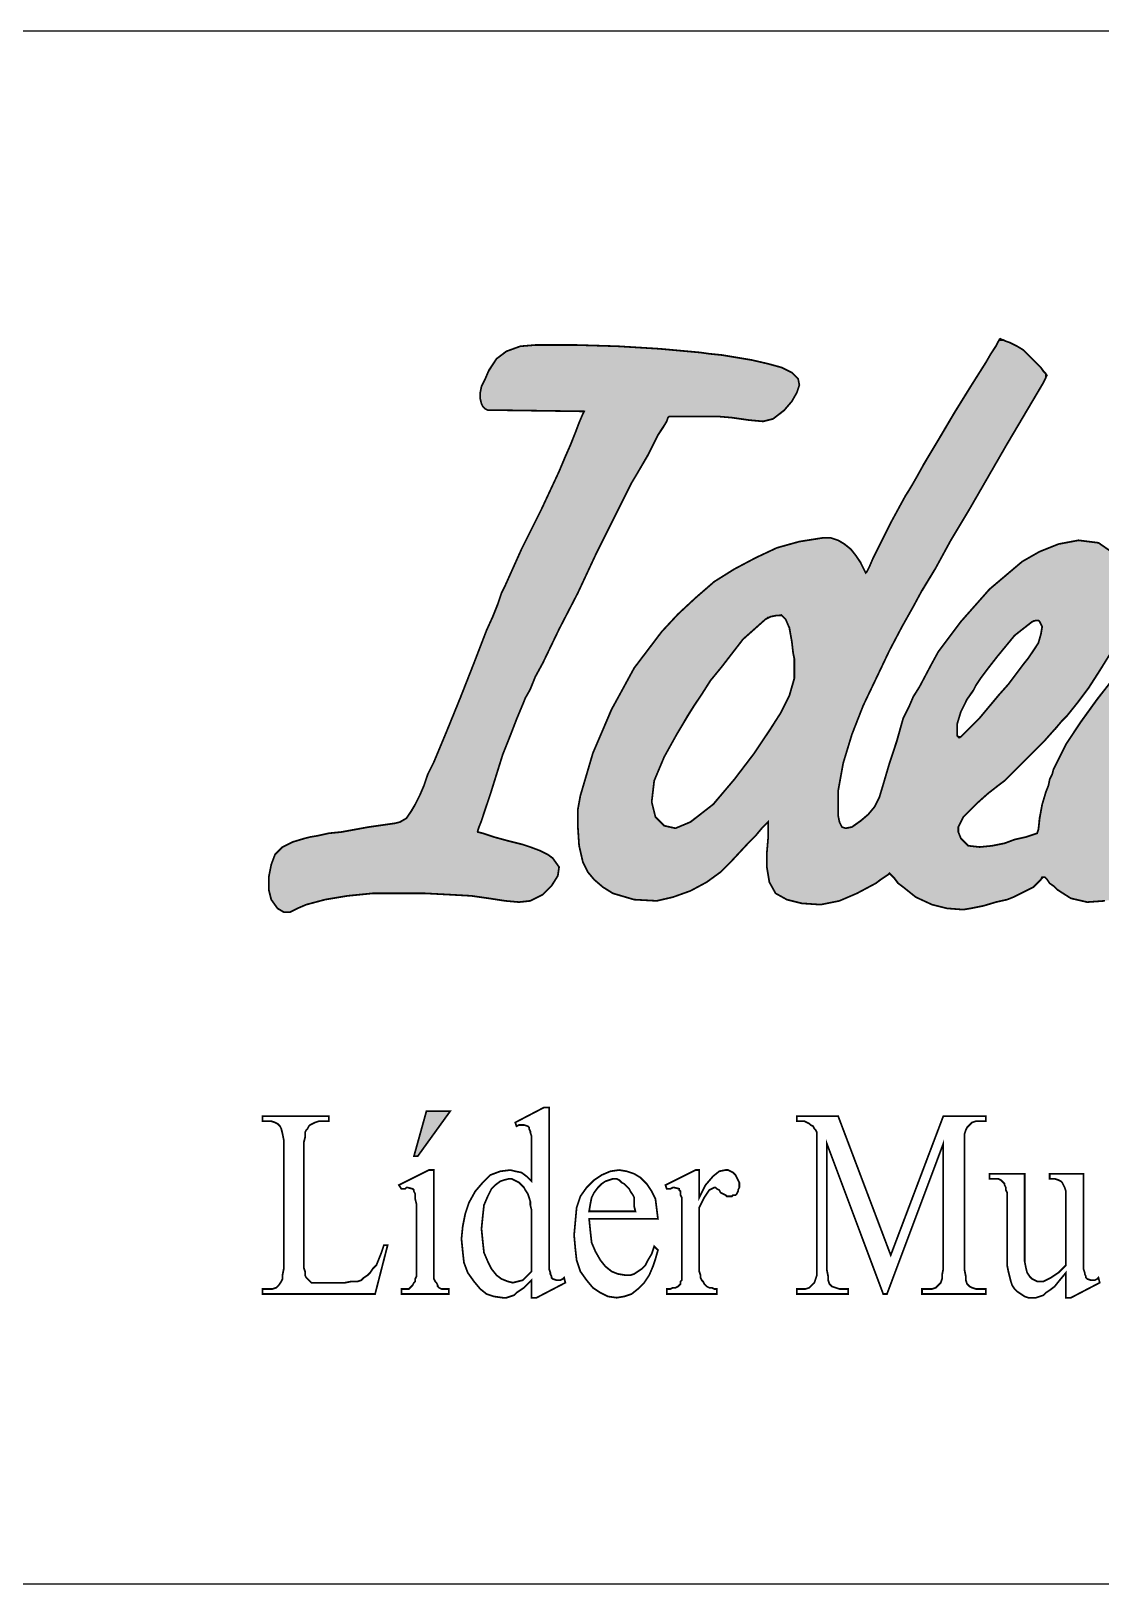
# Model space of a CAD drawing. Extents: x -15546 to -11346, y -11606 to -5666.
# Drawn here: x -14644.6 to -14386.1, y -10881.4 to -10506.4 of the extents above; entities that cross this region are included whole.
import ezdxf

# ---------------------------------------------------------------- set-up
doc = ezdxf.new("R2010")
doc.units = 0
doc.header["$LTSCALE"] = 99
doc.header["$MEASUREMENT"] = 0
doc.layers.get('0').update_dxf_attribs({"linetype": 'CONTINUOUS'})
for name, color, linetype in [('CAMADA_1', 7, 'CONTINUOUS'), ('FINA', 7, 'CONTINUOUS'), ('RAHMEN07', 5, 'CONTINUOUS')]:
    doc.layers.add(name, color=color, linetype=linetype)

msp = doc.modelspace()

# ---------------------------------------------------------------- hatches: boundary and pattern name
at = {"linetype": 'CONTINUOUS'}
h = msp.add_hatch(color=5, dxfattribs=at)
h.paths.add_polyline_path([(-14443.558, -10669.303), (-14446.28, -10676.256), (-14448.396, -10683.21), (-14449.605, -10689.861), (-14449.605, -10695.907), (-14449.303, -10697.419), (-14448.698, -10698.628), (-14447.791, -10698.931), (-14446.28, -10698.628), (-14444.163, -10697.117), (-14442.349, -10695.605), (-14440.837, -10693.791), (-14439.628, -10691.372), (-14438.721, -10688.349), (-14437.21, -10683.21), (-14435.396, -10677.768), (-14433.884, -10672.326), (-14433.28, -10671.117), (-14432.373, -10669.303), (-14431.466, -10667.187), (-14429.954, -10664.768), (-14427.233, -10659.628), (-14425.419, -10656.303), (-14419.977, -10649.047), (-14413.024, -10641.187), (-14409.094, -10637.861), (-14405.164, -10634.536), (-14400.931, -10632.117), (-14396.396, -10630.303), (-14391.559, -10629.396), (-14386.722, -10630.001), (-14382.791, -10632.722), (-14379.768, -10636.954), (-14378.862, -10641.187), (-14379.466, -10646.024), (-14381.28, -10650.861), (-14383.396, -10656.001), (-14386.419, -10660.838), (-14389.14, -10665.071), (-14391.861, -10668.698), (-14394.279, -10671.721), (-14395.489, -10672.931), (-14397.303, -10675.047), (-14399.721, -10677.768), (-14402.443, -10680.488), (-14405.164, -10683.21), (-14407.582, -10685.629), (-14409.396, -10687.442), (-14410.605, -10688.349), (-14413.326, -10690.466), (-14416.047, -10692.884), (-14418.163, -10695), (-14419.373, -10696.21), (-14419.977, -10697.419), (-14420.582, -10698.628), (-14420.582, -10699.837), (-14419.977, -10701.349), (-14418.163, -10703.163), (-14415.443, -10703.465), (-14412.42, -10703.163), (-14409.396, -10702.559), (-14406.977, -10701.651), (-14404.257, -10701.046), (-14402.443, -10700.442), (-14401.535, -10700.14), (-14401.233, -10699.233), (-14400.931, -10696.512), (-14400.326, -10693.186), (-14399.42, -10690.163), (-14398.815, -10688.652), (-14398.512, -10687.14), (-14397.907, -10685.931), (-14397.606, -10684.721), (-14394.582, -10678.675), (-14390.954, -10673.233), (-14387.024, -10667.791), (-14382.791, -10662.349), (-14373.117, -10652.372), (-14362.536, -10643.001), (-14358.001, -10639.373), (-14353.466, -10636.652), (-14348.629, -10634.234), (-14343.489, -10633.024), (-14338.954, -10632.722), (-14333.513, -10633.326), (-14330.792, -10634.234), (-14328.978, -10635.442), (-14327.768, -10636.954), (-14327.466, -10639.373), (-14327.768, -10640.582), (-14328.07, -10641.791), (-14328.373, -10642.698), (-14328.373, -10644.21), (-14328.07, -10645.117), (-14326.861, -10646.326), (-14325.954, -10646.326), (-14324.745, -10646.024), (-14323.053, -10645.177), (-14321.16, -10645.808), (-14319.86, -10647.758), (-14320.21, -10650.558), (-14320.815, -10654.187), (-14322.024, -10658.117), (-14323.536, -10662.349), (-14325.35, -10666.582), (-14326.559, -10670.512), (-14328.07, -10673.233), (-14328.676, -10674.745), (-14330.187, -10678.07), (-14331.699, -10681.396), (-14333.21, -10684.721), (-14334.722, -10688.047), (-14335.326, -10689.558), (-14335.931, -10691.372), (-14336.234, -10693.186), (-14336.234, -10695), (-14335.931, -10696.21), (-14335.024, -10696.814), (-14333.815, -10696.512), (-14332.606, -10695.907), (-14329.582, -10692.884), (-14326.559, -10688.652), (-14323.839, -10684.117), (-14322.024, -10680.488), (-14315.373, -10667.489), (-14308.722, -10654.187), (-14302.07, -10640.885), (-14295.42, -10627.884), (-14292.699, -10622.745), (-14289.676, -10617.001), (-14286.048, -10610.652), (-14281.816, -10604.303), (-14277.28, -10597.954), (-14272.443, -10592.512), (-14267.304, -10588.28), (-14261.862, -10585.256), (-14258.838, -10584.35), (-14255.815, -10584.35), (-14252.792, -10584.955), (-14250.676, -10586.769), (-14249.165, -10590.094), (-14248.862, -10594.024), (-14249.466, -10597.652), (-14250.676, -10601.885), (-14253.699, -10610.047), (-14257.327, -10617.908), (-14261.258, -10625.466), (-14265.792, -10632.722), (-14267.304, -10635.14), (-14270.025, -10638.768), (-14273.652, -10643.605), (-14278.188, -10649.349), (-14287.559, -10661.744), (-14296.024, -10673.233), (-14300.257, -10679.582), (-14303.583, -10685.931), (-14305.699, -10692.581), (-14306.606, -10699.837), (-14306.303, -10703.465), (-14305.699, -10707.698), (-14304.49, -10711.93), (-14302.07, -10714.953), (-14301.467, -10715.256), (-14300.861, -10715.861), (-14300.257, -10716.163), (-14299.349, -10716.618), (-14298.241, -10718.279), (-14298.746, -10719.791), (-14299.228, -10721.242), (-14299.955, -10721.606), (-14300.56, -10722.209), (-14304.187, -10724.326), (-14308.42, -10724.93), (-14312.653, -10724.023), (-14316.28, -10722.209), (-14318.699, -10720.396), (-14320.21, -10717.976), (-14321.117, -10715.256), (-14321.722, -10711.93), (-14322.024, -10709.513), (-14322.024, -10707.396), (-14322.403, -10704.751), (-14323.233, -10705.582), (-14325.047, -10707.698), (-14327.768, -10710.116), (-14329.885, -10712.233), (-14331.247, -10713.594), (-14332.606, -10714.047), (-14333.21, -10714.652), (-14336.838, -10716.466), (-14341.071, -10717.373), (-14345.303, -10717.07), (-14349.536, -10715.256), (-14350.443, -10714.349), (-14351.652, -10713.139), (-14352.559, -10711.326), (-14353.164, -10709.513), (-14353.768, -10708.907), (-14353.164, -10707.698), (-14352.869, -10694.705), (-14355.279, -10697.117), (-14357.699, -10699.837), (-14360.419, -10702.559), (-14365.256, -10707.396), (-14370.094, -10711.024), (-14375.234, -10714.047), (-14381.28, -10715.861), (-14385.21, -10716.466), (-14389.442, -10716.767), (-14393.373, -10715.861), (-14396.698, -10713.744), (-14397.606, -10712.838), (-14398.512, -10712.233), (-14399.117, -10711.326), (-14399.721, -10710.721), (-14400.025, -10710.721), (-14401.535, -10712.233), (-14402.443, -10713.139), (-14403.652, -10713.744), (-14405.466, -10714.652), (-14407.28, -10715.559), (-14408.791, -10716.163), (-14411.513, -10716.767), (-14414.536, -10717.675), (-14417.559, -10718.279), (-14419.373, -10718.582), (-14423.304, -10718.279), (-14426.93, -10717.373), (-14430.861, -10715.559), (-14433.884, -10713.139), (-14435.094, -10712.233), (-14436, -10711.024), (-14436.907, -10710.116), (-14437.149, -10709.875), (-14438.42, -10710.721), (-14439.326, -10711.326), (-14440.535, -10712.233), (-14445.07, -10714.652), (-14449.303, -10716.466), (-14453.838, -10717.373), (-14458.373, -10717.07), (-14462.001, -10716.163), (-14464.721, -10714.652), (-14466.233, -10711.93), (-14466.838, -10708.303), (-14466.838, -10704.977), (-14466.535, -10701.349), (-14466.535, -10698.628), (-14466.535, -10697.419), (-14468.047, -10698.931), (-14469.558, -10700.745), (-14471.372, -10702.559), (-14475.303, -10706.791), (-14478.023, -10709.513), (-14481.349, -10711.93), (-14485.279, -10714.047), (-14489.512, -10715.559), (-14493.442, -10716.466), (-14498.884, -10716.163), (-14504.023, -10714.652), (-14506.442, -10713.139), (-14508.559, -10711.326), (-14510.07, -10709.513), (-14511.279, -10707.093), (-14512.186, -10703.163), (-14512.488, -10698.628), (-14512.488, -10694.395), (-14511.884, -10691.07), (-14508.861, -10680.791), (-14504.326, -10670.21), (-14498.884, -10660.234), (-14492.233, -10651.466), (-14488.302, -10647.233), (-14484.07, -10643.303), (-14479.535, -10639.373), (-14474.698, -10636.35), (-14469.558, -10633.628), (-14464.419, -10631.211), (-14458.977, -10629.698), (-14453.233, -10628.792), (-14451.419, -10628.792), (-14449.605, -10629.396), (-14448.093, -10630.303), (-14446.582, -10631.513), (-14445.373, -10633.024), (-14444.163, -10634.838), (-14443.257, -10636.652), (-14442.954, -10637.256), (-14442.652, -10636.954), (-14442.047, -10635.745), (-14441.14, -10633.628), (-14439.931, -10631.211), (-14436.907, -10625.164), (-14433.28, -10618.512), (-14432.675, -10617.606), (-14431.767, -10616.093), (-14430.559, -10613.978), (-14429.047, -10611.256), (-14425.419, -10605.21), (-14421.49, -10598.559), (-14417.559, -10592.21), (-14413.931, -10586.466), (-14412.722, -10584.35), (-14411.513, -10582.536), (-14410.545, -10580.601), (-14409.094, -10581.327), (-14408.187, -10581.629), (-14406.372, -10582.536), (-14404.861, -10583.442), (-14403.349, -10584.955), (-14401.535, -10586.769), (-14400.629, -10587.675), (-14400.024, -10588.582), (-14399.117, -10589.49), (-14400.024, -10591.303), (-14408.791, -10606.117), (-14417.86, -10621.838), (-14422.396, -10629.396), (-14426.024, -10636.048), (-14429.35, -10641.489), (-14431.466, -10645.419), (-14434.187, -10650.257), (-14437.21, -10656.001), (-14440.233, -10662.349)])
h.paths.add_polyline_path([(-14290.885, -10647.838), (-14290.885, -10646.326), (-14289.978, -10643.605), (-14289.071, -10640.885), (-14288.164, -10639.071), (-14286.653, -10636.048), (-14284.838, -10632.117), (-14282.722, -10627.884), (-14280.304, -10623.349), (-14277.583, -10618.815), (-14275.164, -10614.885), (-14272.746, -10611.256), (-14270.327, -10608.839), (-14269.42, -10607.931), (-14268.209, -10606.722), (-14267.304, -10606.722), (-14267.606, -10607.326), (-14268.211, -10609.442), (-14269.42, -10612.466), (-14270.932, -10615.792), (-14272.443, -10619.116), (-14273.955, -10622.443), (-14275.164, -10625.164), (-14276.071, -10626.978), (-14278.792, -10632.117), (-14281.816, -10637.559), (-14285.443, -10642.698), (-14289.978, -10647.233)], flags=16)
h.paths.add_polyline_path([(-14350.141, -10658.117), (-14351.35, -10659.326), (-14353.466, -10661.443), (-14355.582, -10663.558), (-14357.699, -10665.675), (-14358.908, -10667.187), (-14360.419, -10668.698), (-14361.327, -10670.21), (-14361.629, -10671.721), (-14361.327, -10672.931), (-14360.419, -10673.535), (-14359.512, -10673.838), (-14357.643, -10674.304), (-14356.908, -10676.514), (-14358.303, -10678.373), (-14360.722, -10681.698), (-14364.35, -10686.233), (-14368.28, -10690.466), (-14371.303, -10693.489), (-14373.117, -10695), (-14375.234, -10696.814), (-14378.457, -10699.233), (-14380.072, -10699.233), (-14380.978, -10698.326), (-14381.81, -10697.492), (-14382.186, -10695.605), (-14382.631, -10693.383), (-14381.885, -10690.768), (-14380.978, -10688.349), (-14379.768, -10686.233), (-14378.8, -10683.814), (-14377.349, -10682.001), (-14375.838, -10679.582), (-14374.326, -10677.164), (-14371.001, -10672.326), (-14368.28, -10668.698), (-14365.559, -10665.372), (-14361.932, -10661.14), (-14358.001, -10656.605), (-14354.373, -10653.581), (-14353.768, -10653.28), (-14352.408, -10652.372), (-14351.652, -10652.372), (-14350.072, -10651.977), (-14349.233, -10654.488), (-14349.233, -10655.698), (-14349.233, -10656.755)], flags=16)
h.paths.add_polyline_path([(-14400.326, -10650.257), (-14400.629, -10652.07), (-14401.233, -10654.187), (-14402.443, -10656.001), (-14403.652, -10657.815), (-14404.861, -10659.326), (-14406.675, -10661.744), (-14408.489, -10664.163), (-14410.908, -10666.884), (-14415.443, -10672.326), (-14419.07, -10675.954), (-14419.675, -10676.559), (-14420.279, -10677.164), (-14420.884, -10676.559), (-14420.884, -10673.838), (-14419.977, -10670.814), (-14418.467, -10667.791), (-14416.954, -10665.675), (-14416.35, -10664.466), (-14415.14, -10662.651), (-14413.326, -10660.234), (-14411.21, -10657.512), (-14406.977, -10652.372), (-14402.361, -10648.745), (-14401.082, -10648.745)], flags=16)
h.paths.add_polyline_path([(-14460.186, -10662.651), (-14461.396, -10666.884), (-14463.512, -10671.117), (-14466.233, -10675.35), (-14469.861, -10680.791), (-14474.698, -10687.14), (-14479.837, -10693.186), (-14485.279, -10697.419), (-14488.907, -10698.931), (-14491.629, -10698.326), (-14493.745, -10696.21), (-14494.652, -10692.581), (-14494.047, -10687.442), (-14491.629, -10681.698), (-14488.605, -10676.256), (-14485.884, -10671.721), (-14484.373, -10669.303), (-14482.559, -10666.582), (-14480.442, -10663.257), (-14477.722, -10659.931), (-14472.582, -10653.28), (-14466.613, -10647.974), (-14463.411, -10647.334), (-14462.302, -10648.443), (-14461.396, -10650.558), (-14460.792, -10653.884), (-14460.489, -10656.605), (-14460.186, -10658.117)], flags=16)
at = {"layer": 'RAHMEN07', "linetype": 'CONTINUOUS'}
msp.add_hatch(color=256, dxfattribs=at).paths.add_polyline_path([(-14530.627, -10681.093), (-14528.814, -10676.559), (-14527.303, -10672.628), (-14525.791, -10669), (-14525.187, -10667.489), (-14523.977, -10665.372), (-14522.768, -10662.349), (-14520.954, -10659.024), (-14517.023, -10650.861), (-14512.488, -10642.094), (-14508.256, -10633.024), (-14504.023, -10624.559), (-14502.209, -10620.931), (-14500.698, -10617.908), (-14499.489, -10615.489), (-14498.581, -10613.978), (-14495.558, -10608.839), (-14493.139, -10604), (-14491.93, -10602.186), (-14491.024, -10600.676), (-14490.62, -10599.466), (-14489.815, -10599.466), (-14488.605, -10599.466), (-14486.488, -10599.466), (-14484.07, -10599.466), (-14478.931, -10599.466), (-14475.303, -10599.768), (-14471.07, -10600.372), (-14467.744, -10600.676), (-14465.326, -10600.071), (-14462.605, -10597.954), (-14460.792, -10595.838), (-14459.582, -10593.722), (-14458.977, -10591.908), (-14459.279, -10590.396), (-14460.792, -10588.885), (-14463.21, -10587.675), (-14466.535, -10586.769), (-14470.466, -10585.861), (-14474.094, -10585.256), (-14477.722, -10584.652), (-14480.745, -10584.35), (-14482.861, -10584.047), (-14492.838, -10583.141), (-14502.814, -10582.536), (-14512.791, -10582.233), (-14522.768, -10582.233), (-14526.395, -10582.536), (-14529.721, -10583.745), (-14532.14, -10585.559), (-14533.953, -10588.28), (-14534.861, -10590.396), (-14535.767, -10592.21), (-14536.07, -10593.722), (-14536.07, -10595.233), (-14535.767, -10596.443), (-14535.465, -10597.048), (-14534.861, -10597.652), (-14534.257, -10597.954), (-14533.953, -10597.954), (-14533.651, -10597.954), (-14533.349, -10597.954), (-14532.744, -10597.954), (-14510.977, -10598.257), (-14511.279, -10598.862), (-14512.186, -10600.977), (-14513.094, -10603.396), (-14514.302, -10606.419), (-14515.511, -10609.14), (-14517.023, -10612.768), (-14519.14, -10617.303), (-14521.256, -10621.838), (-14526.093, -10631.513), (-14530.024, -10640.279), (-14530.93, -10642.094), (-14531.837, -10644.814), (-14533.047, -10647.838), (-14534.558, -10651.164), (-14537.581, -10659.024), (-14540.907, -10667.489), (-14544.233, -10675.651), (-14547.256, -10682.907), (-14548.767, -10685.931), (-14549.674, -10688.652), (-14550.581, -10690.768), (-14551.187, -10691.977), (-14551.79, -10693.186), (-14552.697, -10694.698), (-14553.907, -10696.512), (-14555.419, -10697.419), (-14556.627, -10697.722), (-14562.977, -10698.628), (-14569.628, -10699.837), (-14572.651, -10700.14), (-14575.372, -10700.745), (-14577.186, -10701.046), (-14578.395, -10701.349), (-14581.419, -10702.256), (-14583.837, -10703.465), (-14585.651, -10705.279), (-14586.558, -10707.698), (-14587.162, -10710.721), (-14587.162, -10713.744), (-14586.558, -10716.163), (-14585.046, -10718.279), (-14583.534, -10719.186), (-14582.023, -10719.186), (-14580.209, -10718.279), (-14578.093, -10717.373), (-14573.558, -10716.163), (-14568.116, -10715.256), (-14562.07, -10714.652), (-14555.721, -10714.652), (-14549.372, -10714.652), (-14543.628, -10714.953), (-14538.186, -10715.256), (-14533.953, -10715.861), (-14530.024, -10716.466), (-14526.698, -10716.767), (-14523.977, -10716.466), (-14520.954, -10714.953), (-14518.837, -10712.838), (-14517.325, -10710.419), (-14517.023, -10708.303), (-14518.535, -10706.186), (-14519.744, -10705.279), (-14521.558, -10704.373), (-14523.977, -10703.465), (-14525.791, -10702.861), (-14529.418, -10701.954), (-14532.744, -10701.046), (-14535.465, -10700.14), (-14536.767, -10699.814), (-14536.372, -10698.628), (-14535.767, -10697.117), (-14535.163, -10695.303), (-14533.651, -10690.768), (-14532.14, -10685.931)])

# ---------------------------------------------------------------- linework, layer by layer
at = {"color": 5, "linetype": 'CONTINUOUS'}
for points in [[(-14385.21, -10716.466), (-14389.442, -10716.767), (-14393.373, -10715.861), (-14396.698, -10713.744), (-14397.606, -10712.838), (-14398.512, -10712.233), (-14399.117, -10711.326), (-14399.721, -10710.721), (-14400.025, -10710.721), (-14401.535, -10712.233), (-14402.443, -10713.139), (-14403.652, -10713.744), (-14405.466, -10714.652), (-14407.28, -10715.559), (-14408.791, -10716.163), (-14411.513, -10716.767), (-14414.536, -10717.675), (-14417.559, -10718.279), (-14419.373, -10718.582), (-14423.304, -10718.279), (-14426.93, -10717.373), (-14430.861, -10715.559), (-14433.884, -10713.139), (-14435.094, -10712.233), (-14436, -10711.024), (-14436.907, -10710.116), (-14437.149, -10709.875), (-14438.42, -10710.721), (-14439.326, -10711.326), (-14440.535, -10712.233), (-14445.07, -10714.652), (-14449.303, -10716.466), (-14453.838, -10717.373), (-14458.373, -10717.07), (-14462.001, -10716.163), (-14464.721, -10714.652), (-14466.233, -10711.93), (-14466.838, -10708.303), (-14466.838, -10704.977), (-14466.535, -10701.349), (-14466.535, -10698.628), (-14466.535, -10697.419), (-14468.047, -10698.931), (-14469.558, -10700.745), (-14471.372, -10702.559), (-14475.303, -10706.791), (-14478.023, -10709.513), (-14481.349, -10711.93), (-14485.279, -10714.047), (-14489.512, -10715.559), (-14493.442, -10716.466), (-14498.884, -10716.163), (-14504.023, -10714.652), (-14506.442, -10713.139), (-14508.559, -10711.326), (-14510.07, -10709.513), (-14511.279, -10707.093), (-14512.186, -10703.163), (-14512.488, -10698.628), (-14512.488, -10694.395), (-14511.884, -10691.07), (-14508.861, -10680.791), (-14504.326, -10670.21), (-14498.884, -10660.234), (-14492.233, -10651.466), (-14488.302, -10647.233), (-14484.07, -10643.303), (-14479.535, -10639.373), (-14474.698, -10636.35), (-14469.558, -10633.628), (-14464.419, -10631.211), (-14458.977, -10629.698), (-14453.233, -10628.792), (-14451.419, -10628.792), (-14449.605, -10629.396), (-14448.093, -10630.303), (-14446.582, -10631.513), (-14445.373, -10633.024), (-14444.163, -10634.838), (-14443.257, -10636.652), (-14442.954, -10637.256), (-14442.652, -10636.954), (-14442.047, -10635.745), (-14441.14, -10633.628), (-14439.931, -10631.211), (-14436.907, -10625.164), (-14433.28, -10618.512), (-14432.675, -10617.606), (-14431.767, -10616.093), (-14430.559, -10613.978), (-14429.047, -10611.256), (-14425.419, -10605.21), (-14421.49, -10598.559), (-14417.559, -10592.21), (-14413.931, -10586.466), (-14412.722, -10584.35), (-14411.513, -10582.536), (-14410.545, -10580.601), (-14409.094, -10581.327), (-14408.187, -10581.629), (-14406.372, -10582.536), (-14404.861, -10583.442), (-14403.349, -10584.955), (-14401.535, -10586.769), (-14400.629, -10587.675), (-14400.024, -10588.582), (-14399.117, -10589.49), (-14400.024, -10591.303), (-14408.791, -10606.117), (-14417.86, -10621.838), (-14422.396, -10629.396), (-14426.024, -10636.048), (-14429.35, -10641.489), (-14431.466, -10645.419), (-14434.187, -10650.257), (-14437.21, -10656.001), (-14440.233, -10662.349), (-14443.558, -10669.303), (-14446.28, -10676.256), (-14448.396, -10683.21), (-14449.605, -10689.861), (-14449.605, -10695.907), (-14449.303, -10697.419), (-14448.698, -10698.628), (-14447.791, -10698.931), (-14446.28, -10698.628), (-14444.163, -10697.117), (-14442.349, -10695.605), (-14440.837, -10693.791), (-14439.628, -10691.372), (-14438.721, -10688.349), (-14437.21, -10683.21), (-14435.396, -10677.768), (-14433.884, -10672.326), (-14433.28, -10671.117), (-14432.373, -10669.303), (-14431.466, -10667.187), (-14429.954, -10664.768), (-14427.233, -10659.628), (-14425.419, -10656.303), (-14419.977, -10649.047), (-14413.024, -10641.187), (-14409.094, -10637.861), (-14405.164, -10634.536), (-14400.931, -10632.117), (-14396.396, -10630.303), (-14391.559, -10629.396), (-14386.722, -10630.001), (-14382.791, -10632.722)], [(-14383.396, -10656.001), (-14386.419, -10660.838), (-14389.14, -10665.071), (-14391.861, -10668.698), (-14394.279, -10671.721), (-14395.489, -10672.931), (-14397.303, -10675.047), (-14399.721, -10677.768), (-14402.443, -10680.488), (-14405.164, -10683.21), (-14407.582, -10685.629), (-14409.396, -10687.442), (-14410.605, -10688.349), (-14413.326, -10690.466), (-14416.047, -10692.884), (-14418.163, -10695), (-14419.373, -10696.21), (-14419.977, -10697.419), (-14420.582, -10698.628), (-14420.582, -10699.837), (-14419.977, -10701.349), (-14418.163, -10703.163), (-14415.443, -10703.465), (-14412.42, -10703.163), (-14409.396, -10702.559), (-14406.977, -10701.651), (-14404.257, -10701.046), (-14402.443, -10700.442), (-14401.535, -10700.14), (-14401.233, -10699.233), (-14400.931, -10696.512), (-14400.326, -10693.186), (-14399.42, -10690.163), (-14398.815, -10688.652), (-14398.512, -10687.14), (-14397.907, -10685.931), (-14397.606, -10684.721), (-14394.582, -10678.675), (-14390.954, -10673.233), (-14387.024, -10667.791), (-14382.791, -10662.349)]]:
    msp.add_lwpolyline(points, dxfattribs=at)
for points in [[(-14460.186, -10662.651), (-14461.396, -10666.884), (-14463.512, -10671.117), (-14466.233, -10675.35), (-14469.861, -10680.791), (-14474.698, -10687.14), (-14479.837, -10693.186), (-14485.279, -10697.419), (-14488.907, -10698.931), (-14491.629, -10698.326), (-14493.745, -10696.21), (-14494.652, -10692.581), (-14494.047, -10687.442), (-14491.629, -10681.698), (-14488.605, -10676.256), (-14485.884, -10671.721), (-14484.373, -10669.303), (-14482.559, -10666.582), (-14480.442, -10663.257), (-14477.722, -10659.931), (-14472.582, -10653.28), (-14466.613, -10647.974), (-14463.411, -10647.334), (-14462.302, -10648.443), (-14461.396, -10650.558), (-14460.792, -10653.884), (-14460.489, -10656.605), (-14460.186, -10658.117)], [(-14400.326, -10650.257), (-14400.629, -10652.07), (-14401.233, -10654.187), (-14402.443, -10656.001), (-14403.652, -10657.815), (-14404.861, -10659.326), (-14406.675, -10661.744), (-14408.489, -10664.163), (-14410.908, -10666.884), (-14415.443, -10672.326), (-14419.07, -10675.954), (-14419.675, -10676.559), (-14420.279, -10677.164), (-14420.884, -10676.559), (-14420.884, -10673.838), (-14419.977, -10670.814), (-14418.467, -10667.791), (-14416.954, -10665.675), (-14416.35, -10664.466), (-14415.14, -10662.651), (-14413.326, -10660.234), (-14411.21, -10657.512), (-14406.977, -10652.372), (-14402.361, -10648.745), (-14401.082, -10648.745)]]:
    msp.add_lwpolyline(points, close=True, dxfattribs=at)
at = {"layer": 'CAMADA_1', "color": 5, "linetype": 'CONTINUOUS', "const_width": 0.42}
for points in [[(-14532.744, -10597.954), (-14510.977, -10598.257), (-14511.279, -10598.862), (-14512.186, -10600.977), (-14513.094, -10603.396), (-14514.302, -10606.419), (-14515.511, -10609.14), (-14517.023, -10612.768), (-14519.14, -10617.303), (-14521.256, -10621.838), (-14526.093, -10631.513), (-14530.024, -10640.279), (-14530.93, -10642.094), (-14531.837, -10644.814), (-14533.047, -10647.838), (-14534.558, -10651.164), (-14537.581, -10659.024), (-14540.907, -10667.489), (-14544.233, -10675.651), (-14547.256, -10682.907), (-14548.767, -10685.931), (-14549.674, -10688.652), (-14550.581, -10690.768), (-14551.187, -10691.977), (-14551.79, -10693.186), (-14552.697, -10694.698), (-14553.907, -10696.512), (-14555.419, -10697.419), (-14556.627, -10697.722), (-14562.977, -10698.628), (-14569.628, -10699.837), (-14572.651, -10700.14), (-14575.372, -10700.745), (-14577.186, -10701.046), (-14578.395, -10701.349), (-14581.419, -10702.256), (-14583.837, -10703.465), (-14585.651, -10705.279), (-14586.558, -10707.698), (-14587.162, -10710.721), (-14587.162, -10713.744), (-14586.558, -10716.163), (-14585.046, -10718.279), (-14583.534, -10719.186), (-14582.023, -10719.186), (-14580.209, -10718.279), (-14578.093, -10717.373), (-14573.558, -10716.163), (-14568.116, -10715.256), (-14562.07, -10714.652), (-14555.721, -10714.652), (-14549.372, -10714.652), (-14543.628, -10714.953), (-14538.186, -10715.256), (-14533.953, -10715.861), (-14530.024, -10716.466), (-14526.698, -10716.767), (-14523.977, -10716.466), (-14520.954, -10714.953), (-14518.837, -10712.838), (-14517.325, -10710.419), (-14517.023, -10708.303), (-14518.535, -10706.186), (-14519.744, -10705.279), (-14521.558, -10704.373), (-14523.977, -10703.465), (-14525.791, -10702.861), (-14529.418, -10701.954), (-14532.744, -10701.046), (-14535.465, -10700.14), (-14536.674, -10699.837), (-14536.674, -10699.535), (-14536.372, -10698.628), (-14535.767, -10697.117), (-14535.163, -10695.303), (-14533.651, -10690.768), (-14532.14, -10685.931), (-14530.627, -10681.093), (-14528.814, -10676.559), (-14527.303, -10672.628), (-14525.791, -10669), (-14525.187, -10667.489), (-14523.977, -10665.372), (-14522.768, -10662.349), (-14520.954, -10659.024), (-14517.023, -10650.861), (-14512.488, -10642.094), (-14508.256, -10633.024), (-14504.023, -10624.559), (-14502.209, -10620.931), (-14500.698, -10617.908), (-14499.489, -10615.489), (-14498.581, -10613.978), (-14495.558, -10608.839), (-14493.139, -10604), (-14491.93, -10602.186), (-14491.024, -10600.676), (-14490.721, -10599.768), (-14490.419, -10599.466), (-14489.815, -10599.466), (-14488.605, -10599.466), (-14486.488, -10599.466), (-14484.07, -10599.466), (-14478.931, -10599.466), (-14475.303, -10599.768), (-14471.07, -10600.372), (-14467.744, -10600.676), (-14465.326, -10600.071), (-14462.605, -10597.954), (-14460.792, -10595.838), (-14459.582, -10593.722), (-14458.977, -10591.908), (-14459.279, -10590.396), (-14460.792, -10588.885), (-14463.21, -10587.675), (-14466.535, -10586.769), (-14470.466, -10585.861), (-14474.094, -10585.256), (-14477.722, -10584.652), (-14480.745, -10584.35), (-14482.861, -10584.047), (-14492.838, -10583.141), (-14502.814, -10582.536), (-14512.791, -10582.233), (-14522.768, -10582.233), (-14526.395, -10582.536), (-14529.721, -10583.745), (-14532.14, -10585.559), (-14533.953, -10588.28), (-14534.861, -10590.396), (-14535.767, -10592.21), (-14536.07, -10593.722), (-14536.07, -10595.233), (-14535.767, -10596.443), (-14535.465, -10597.048), (-14534.861, -10597.652), (-14534.257, -10597.954), (-14533.953, -10597.954), (-14533.651, -10597.954), (-14533.349, -10597.954), (-14532.744, -10597.954)], [(-14382.791, -10632.722), (-14386.722, -10630.001), (-14391.559, -10629.396), (-14396.396, -10630.303), (-14400.931, -10632.117), (-14405.164, -10634.536), (-14409.094, -10637.861), (-14413.024, -10641.187), (-14419.977, -10649.047), (-14425.419, -10656.303), (-14427.233, -10659.628), (-14429.954, -10664.768), (-14431.466, -10667.187), (-14432.373, -10669.303), (-14433.28, -10671.117), (-14433.884, -10672.326), (-14435.396, -10677.768), (-14437.21, -10683.21), (-14438.721, -10688.349), (-14439.628, -10691.372), (-14440.837, -10693.791), (-14442.349, -10695.605), (-14444.163, -10697.117), (-14446.28, -10698.628), (-14447.791, -10698.931), (-14448.698, -10698.628), (-14449.303, -10697.419), (-14449.605, -10695.907), (-14449.605, -10689.861), (-14448.396, -10683.21), (-14446.28, -10676.256), (-14443.558, -10669.303), (-14440.233, -10662.349), (-14437.21, -10656.001), (-14434.187, -10650.257), (-14431.466, -10645.419), (-14429.35, -10641.489), (-14426.024, -10636.048), (-14422.396, -10629.396), (-14417.86, -10621.838), (-14408.791, -10606.117), (-14400.024, -10591.303), (-14399.42, -10590.094), (-14399.42, -10589.187), (-14400.024, -10588.582), (-14400.629, -10587.675), (-14401.535, -10586.769), (-14403.349, -10584.955), (-14404.861, -10583.442), (-14406.372, -10582.536), (-14408.187, -10581.629), (-14409.094, -10581.327), (-14409.699, -10581.024), (-14410, -10581.024), (-14410.605, -10581.024), (-14410.908, -10581.327), (-14411.513, -10582.536), (-14412.722, -10584.35), (-14413.931, -10586.466), (-14417.559, -10592.21), (-14421.49, -10598.559), (-14425.419, -10605.21), (-14429.047, -10611.256), (-14430.559, -10613.978), (-14431.767, -10616.093), (-14432.675, -10617.606), (-14433.28, -10618.512), (-14436.907, -10625.164), (-14439.931, -10631.211), (-14441.14, -10633.628), (-14442.047, -10635.745), (-14442.652, -10636.954), (-14442.954, -10637.256), (-14443.257, -10636.652), (-14444.163, -10634.838), (-14445.373, -10633.024), (-14446.582, -10631.513), (-14448.093, -10630.303), (-14449.605, -10629.396), (-14451.419, -10628.792), (-14453.233, -10628.792), (-14458.977, -10629.698), (-14464.419, -10631.211), (-14469.558, -10633.628), (-14474.698, -10636.35), (-14479.535, -10639.373), (-14484.07, -10643.303), (-14488.302, -10647.233), (-14492.233, -10651.466), (-14498.884, -10660.234), (-14504.326, -10670.21), (-14508.861, -10680.791), (-14511.884, -10691.07), (-14512.488, -10694.395), (-14512.488, -10698.628), (-14512.186, -10703.163), (-14511.279, -10707.093), (-14510.07, -10709.513), (-14508.559, -10711.326), (-14506.442, -10713.139), (-14504.023, -10714.652), (-14498.884, -10716.163), (-14493.442, -10716.466), (-14489.512, -10715.559), (-14485.279, -10714.047), (-14481.349, -10711.93), (-14478.023, -10709.513), (-14475.303, -10706.791), (-14471.372, -10702.559), (-14469.558, -10700.745), (-14468.047, -10698.931), (-14466.838, -10697.722), (-14466.535, -10697.419), (-14466.535, -10698.628), (-14466.535, -10701.349), (-14466.838, -10704.977), (-14466.838, -10708.303), (-14466.233, -10711.93), (-14464.721, -10714.652), (-14462.001, -10716.163), (-14458.373, -10717.07), (-14453.838, -10717.373), (-14449.303, -10716.466), (-14445.07, -10714.652), (-14440.535, -10712.233), (-14439.326, -10711.326), (-14438.42, -10710.721), (-14437.512, -10710.116), (-14437.21, -10709.814), (-14436.907, -10710.116), (-14436, -10711.024), (-14435.094, -10712.233), (-14433.884, -10713.139), (-14430.861, -10715.559), (-14426.93, -10717.373), (-14423.304, -10718.279), (-14419.373, -10718.582), (-14417.559, -10718.279), (-14414.536, -10717.675), (-14411.513, -10716.767), (-14408.791, -10716.163), (-14407.28, -10715.559), (-14405.466, -10714.652), (-14403.652, -10713.744), (-14402.443, -10713.139), (-14401.535, -10712.233), (-14400.629, -10711.326), (-14400.326, -10710.721), (-14399.721, -10710.721), (-14399.117, -10711.326), (-14398.512, -10712.233), (-14397.606, -10712.838), (-14396.698, -10713.744), (-14393.373, -10715.861), (-14389.442, -10716.767), (-14385.21, -10716.466)], [(-14467.14, -10648.443), (-14465.931, -10647.838), (-14464.419, -10647.535), (-14463.21, -10647.535), (-14462.302, -10648.443), (-14461.396, -10650.558), (-14460.792, -10653.884), (-14460.489, -10656.605), (-14460.186, -10658.117), (-14460.186, -10662.651), (-14461.396, -10666.884), (-14463.512, -10671.117), (-14466.233, -10675.35), (-14469.861, -10680.791), (-14474.698, -10687.14), (-14479.837, -10693.186), (-14485.279, -10697.419), (-14488.907, -10698.931), (-14491.629, -10698.326), (-14493.745, -10696.21), (-14494.652, -10692.581), (-14494.047, -10687.442), (-14491.629, -10681.698), (-14488.605, -10676.256), (-14485.884, -10671.721), (-14484.373, -10669.303), (-14482.559, -10666.582), (-14480.442, -10663.257), (-14477.722, -10659.931), (-14472.582, -10653.28), (-14467.14, -10648.443)], [(-14401.838, -10648.745), (-14401.233, -10648.745), (-14400.931, -10649.047), (-14400.629, -10649.652), (-14400.326, -10650.257), (-14400.629, -10652.07), (-14401.233, -10654.187), (-14402.443, -10656.001), (-14403.652, -10657.815), (-14404.861, -10659.326), (-14406.675, -10661.744), (-14408.489, -10664.163), (-14410.908, -10666.884), (-14415.443, -10672.326), (-14419.07, -10675.954), (-14419.675, -10676.559), (-14419.977, -10676.861), (-14420.582, -10676.861), (-14420.884, -10676.559), (-14420.884, -10673.838), (-14419.977, -10670.814), (-14418.467, -10667.791), (-14416.954, -10665.675), (-14416.35, -10664.466), (-14415.14, -10662.651), (-14413.326, -10660.234), (-14411.21, -10657.512), (-14406.977, -10652.372), (-14402.745, -10649.047), (-14401.838, -10648.745)], [(-14382.791, -10662.349), (-14387.024, -10667.791), (-14390.954, -10673.233), (-14394.582, -10678.675), (-14397.606, -10684.721), (-14397.907, -10685.931), (-14398.512, -10687.14), (-14398.815, -10688.652), (-14399.42, -10690.163), (-14400.326, -10693.186), (-14400.931, -10696.512), (-14401.233, -10699.233), (-14401.535, -10700.14), (-14402.443, -10700.442), (-14404.257, -10701.046), (-14406.977, -10701.651), (-14409.396, -10702.559), (-14412.42, -10703.163), (-14415.443, -10703.465), (-14418.163, -10703.163), (-14419.977, -10701.349), (-14420.582, -10699.837), (-14420.582, -10698.628), (-14419.977, -10697.419), (-14419.373, -10696.21), (-14418.163, -10695), (-14416.047, -10692.884), (-14413.326, -10690.466), (-14410.605, -10688.349), (-14409.396, -10687.442), (-14407.582, -10685.629), (-14405.164, -10683.21), (-14402.443, -10680.488), (-14399.721, -10677.768), (-14397.303, -10675.047), (-14395.489, -10672.931), (-14394.279, -10671.721), (-14391.861, -10668.698), (-14389.14, -10665.071), (-14386.419, -10660.838), (-14383.396, -10656.001)]]:
    msp.add_lwpolyline(points, dxfattribs=at)
at = {"layer": 'CAMADA_1', "color": 5, "linetype": 'CONTINUOUS'}
msp.add_lwpolyline([(-14530.627, -10681.093), (-14528.814, -10676.559), (-14527.303, -10672.628), (-14525.791, -10669), (-14525.187, -10667.489), (-14523.977, -10665.372), (-14522.768, -10662.349), (-14520.954, -10659.024), (-14517.023, -10650.861), (-14512.488, -10642.094), (-14508.256, -10633.024), (-14504.023, -10624.559), (-14502.209, -10620.931), (-14500.698, -10617.908), (-14499.489, -10615.489), (-14498.581, -10613.978), (-14495.558, -10608.839), (-14493.139, -10604), (-14491.93, -10602.186), (-14491.024, -10600.676), (-14490.62, -10599.466), (-14489.815, -10599.466), (-14488.605, -10599.466), (-14486.488, -10599.466), (-14484.07, -10599.466), (-14478.931, -10599.466), (-14475.303, -10599.768), (-14471.07, -10600.372), (-14467.744, -10600.676), (-14465.326, -10600.071), (-14462.605, -10597.954), (-14460.792, -10595.838), (-14459.582, -10593.722), (-14458.977, -10591.908), (-14459.279, -10590.396), (-14460.792, -10588.885), (-14463.21, -10587.675), (-14466.535, -10586.769), (-14470.466, -10585.861), (-14474.094, -10585.256), (-14477.722, -10584.652), (-14480.745, -10584.35), (-14482.861, -10584.047), (-14492.838, -10583.141), (-14502.814, -10582.536), (-14512.791, -10582.233), (-14522.768, -10582.233), (-14526.395, -10582.536), (-14529.721, -10583.745), (-14532.14, -10585.559), (-14533.953, -10588.28), (-14534.861, -10590.396), (-14535.767, -10592.21), (-14536.07, -10593.722), (-14536.07, -10595.233), (-14535.767, -10596.443), (-14535.465, -10597.048), (-14534.861, -10597.652), (-14534.257, -10597.954), (-14533.953, -10597.954), (-14533.651, -10597.954), (-14533.349, -10597.954), (-14532.744, -10597.954), (-14510.977, -10598.257), (-14511.279, -10598.862), (-14512.186, -10600.977), (-14513.094, -10603.396), (-14514.302, -10606.419), (-14515.511, -10609.14), (-14517.023, -10612.768), (-14519.14, -10617.303), (-14521.256, -10621.838), (-14526.093, -10631.513), (-14530.024, -10640.279), (-14530.93, -10642.094), (-14531.837, -10644.814), (-14533.047, -10647.838), (-14534.558, -10651.164), (-14537.581, -10659.024), (-14540.907, -10667.489), (-14544.233, -10675.651), (-14547.256, -10682.907), (-14548.767, -10685.931), (-14549.674, -10688.652), (-14550.581, -10690.768), (-14551.187, -10691.977), (-14551.79, -10693.186), (-14552.697, -10694.698), (-14553.907, -10696.512), (-14555.419, -10697.419), (-14556.627, -10697.722), (-14562.977, -10698.628), (-14569.628, -10699.837), (-14572.651, -10700.14), (-14575.372, -10700.745), (-14577.186, -10701.046), (-14578.395, -10701.349), (-14581.419, -10702.256), (-14583.837, -10703.465), (-14585.651, -10705.279), (-14586.558, -10707.698), (-14587.162, -10710.721), (-14587.162, -10713.744), (-14586.558, -10716.163), (-14585.046, -10718.279), (-14583.534, -10719.186), (-14582.023, -10719.186), (-14580.209, -10718.279), (-14578.093, -10717.373), (-14573.558, -10716.163), (-14568.116, -10715.256), (-14562.07, -10714.652), (-14555.721, -10714.652), (-14549.372, -10714.652), (-14543.628, -10714.953), (-14538.186, -10715.256), (-14533.953, -10715.861), (-14530.024, -10716.466), (-14526.698, -10716.767), (-14523.977, -10716.466), (-14520.954, -10714.953), (-14518.837, -10712.838), (-14517.325, -10710.419), (-14517.023, -10708.303), (-14518.535, -10706.186), (-14519.744, -10705.279), (-14521.558, -10704.373), (-14523.977, -10703.465), (-14525.791, -10702.861), (-14529.418, -10701.954), (-14532.744, -10701.046), (-14535.465, -10700.14), (-14536.767, -10699.814), (-14536.372, -10698.628), (-14535.767, -10697.117), (-14535.163, -10695.303), (-14533.651, -10690.768), (-14532.14, -10685.931)], close=True, dxfattribs=at)
at = {"layer": 'FINA'}
for p, q in [((-11446.031, -10506.418), (-15190.031, -10506.418)), ((-15190.031, -10881.418), (-11446.031, -10881.418))]:
    msp.add_line(p, q, dxfattribs=at)
at = {"layer": 'FINA', "const_width": 0.42}
for points in [[(-14523.675, -10808.07), (-14523.675, -10812.302), (-14522.465, -10812.302), (-14515.512, -10808.675), (-14515.814, -10807.465), (-14516.117, -10807.767), (-14516.721, -10808.07), (-14517.023, -10808.07), (-14517.628, -10808.07), (-14518.535, -10807.767), (-14518.837, -10807.465), (-14518.837, -10807.163), (-14519.14, -10806.558), (-14519.14, -10806.255), (-14519.442, -10805.349), (-14519.442, -10804.139), (-14519.442, -10802.325), (-14519.442, -10799.907), (-14519.442, -10766.349), (-14520.651, -10766.349), (-14527.605, -10769.977), (-14527.303, -10770.884), (-14526.698, -10770.581), (-14526.395, -10770.581), (-14525.791, -10770.581), (-14525.489, -10770.581), (-14524.581, -10770.884), (-14524.279, -10771.186), (-14524.279, -10771.488), (-14523.977, -10772.093), (-14523.977, -10772.395), (-14523.675, -10773.302), (-14523.675, -10774.512), (-14523.675, -10776.325), (-14523.675, -10778.442), (-14523.675, -10784.186), (-14524.884, -10782.977), (-14526.093, -10782.07), (-14527.605, -10781.768), (-14528.814, -10781.465), (-14531.233, -10781.768), (-14533.651, -10782.674), (-14535.465, -10784.488), (-14537.279, -10786.605), (-14538.79, -10789.325), (-14539.698, -10792.046), (-14540.302, -10795.069), (-14540.605, -10798.092), (-14540.302, -10801.116), (-14540, -10803.837), (-14539.093, -10806.255), (-14537.581, -10808.372), (-14536.07, -10810.186), (-14534.558, -10811.395), (-14532.744, -10812), (-14530.628, -10812.302), (-14529.721, -10812.302), (-14528.814, -10812), (-14527.907, -10811.698), (-14527.303, -10811.093), (-14526.395, -10810.488), (-14525.489, -10809.883), (-14524.581, -10808.977), (-14523.675, -10808.07)], [(-14559.348, -10799.604), (-14559.954, -10801.419), (-14560.558, -10802.93), (-14561.163, -10804.442), (-14562.07, -10805.349), (-14562.675, -10806.255), (-14563.279, -10806.86), (-14564.186, -10807.465), (-14564.791, -10808.07), (-14565.698, -10808.372), (-14567.209, -10808.372), (-14568.721, -10808.675), (-14570.535, -10808.675), (-14573.256, -10808.675), (-14574.768, -10808.675), (-14575.976, -10808.675), (-14576.883, -10808.675), (-14577.186, -10808.372), (-14578.093, -10807.465), (-14578.395, -10806.86), (-14578.395, -10805.953), (-14578.698, -10805.046), (-14578.698, -10803.837), (-14578.698, -10776.628), (-14578.698, -10774.814), (-14578.395, -10773.605), (-14578.395, -10772.395), (-14578.093, -10771.791), (-14577.791, -10771.488), (-14577.488, -10770.884), (-14577.186, -10770.581), (-14576.581, -10770.279), (-14575.976, -10769.977), (-14575.07, -10769.675), (-14574.163, -10769.675), (-14572.651, -10769.675), (-14572.651, -10768.465), (-14588.674, -10768.465), (-14588.674, -10769.675), (-14587.465, -10769.675), (-14586.558, -10769.675), (-14585.651, -10769.977), (-14585.046, -10770.279), (-14584.442, -10770.884), (-14584.139, -10771.488), (-14583.837, -10772.698), (-14583.535, -10774.21), (-14583.535, -10776.023), (-14583.535, -10803.837), (-14583.535, -10805.349), (-14583.837, -10806.86), (-14583.837, -10807.767), (-14584.139, -10808.372), (-14584.744, -10809.279), (-14585.348, -10809.883), (-14586.255, -10810.186), (-14587.465, -10810.186), (-14588.674, -10810.186), (-14588.674, -10811.395), (-14561.465, -10811.395), (-14558.442, -10799.604), (-14559.348, -10799.604)], [(-14543.326, -10767.256), (-14549.07, -10767.256), (-14552.093, -10778.139), (-14551.186, -10778.139), (-14543.326, -10767.256)], [(-14438.721, -10811.395), (-14437.814, -10811.395), (-14424.21, -10775.116), (-14424.21, -10803.837), (-14424.21, -10805.349), (-14424.513, -10806.86), (-14424.513, -10807.767), (-14424.815, -10808.675), (-14425.419, -10809.279), (-14426.024, -10809.883), (-14426.931, -10810.186), (-14427.838, -10810.186), (-14429.349, -10810.186), (-14429.349, -10811.395), (-14413.931, -10811.395), (-14413.931, -10810.186), (-14415.443, -10810.186), (-14416.349, -10810.186), (-14417.256, -10809.883), (-14417.861, -10809.581), (-14418.466, -10808.977), (-14418.768, -10808.07), (-14418.768, -10807.163), (-14419.071, -10805.651), (-14419.071, -10803.837), (-14419.071, -10776.023), (-14419.071, -10774.21), (-14419.071, -10772.698), (-14418.768, -10771.791), (-14418.466, -10771.186), (-14417.861, -10770.581), (-14417.256, -10769.977), (-14416.349, -10769.675), (-14415.443, -10769.675), (-14413.931, -10769.675), (-14413.931, -10768.465), (-14424.21, -10768.465), (-14436.908, -10802.023), (-14449.605, -10768.465), (-14459.582, -10768.465), (-14459.582, -10769.675), (-14458.675, -10769.675), (-14457.768, -10769.675), (-14457.163, -10769.977), (-14456.559, -10770.279), (-14456.256, -10770.581), (-14455.651, -10770.884), (-14455.349, -10771.488), (-14455.047, -10771.791), (-14454.745, -10772.395), (-14454.745, -10773.605), (-14454.745, -10774.512), (-14454.745, -10776.023), (-14454.745, -10803.837), (-14454.745, -10805.349), (-14454.745, -10806.86), (-14455.047, -10807.767), (-14455.349, -10808.675), (-14455.954, -10809.279), (-14456.559, -10809.883), (-14457.465, -10810.186), (-14458.373, -10810.186), (-14459.582, -10810.186), (-14459.582, -10811.395), (-14447.187, -10811.395), (-14447.187, -10810.186), (-14448.396, -10810.186), (-14449.303, -10810.186), (-14450.21, -10809.883), (-14451.116, -10809.581), (-14451.721, -10808.977), (-14452.024, -10808.07), (-14452.024, -10807.163), (-14452.326, -10805.651), (-14452.326, -10803.837), (-14452.326, -10775.116), (-14438.721, -10811.395)], [(-14547.256, -10781.465), (-14548.465, -10781.465), (-14555.721, -10785.093), (-14555.116, -10786), (-14554.814, -10786), (-14554.209, -10786), (-14553.907, -10785.697), (-14553.604, -10785.697), (-14552.396, -10786), (-14552.093, -10786.302), (-14552.093, -10786.605), (-14551.791, -10787.209), (-14551.791, -10787.511), (-14551.791, -10788.418), (-14551.488, -10789.628), (-14551.488, -10791.442), (-14551.488, -10793.558), (-14551.488, -10804.744), (-14551.488, -10805.953), (-14551.488, -10807.163), (-14551.791, -10807.767), (-14551.791, -10808.372), (-14552.093, -10808.675), (-14552.396, -10809.279), (-14552.698, -10809.581), (-14553, -10809.883), (-14553.302, -10810.186), (-14553.907, -10810.186), (-14554.511, -10810.186), (-14555.116, -10810.186), (-14555.116, -10811.395), (-14543.628, -10811.395), (-14543.628, -10810.186), (-14544.535, -10810.186), (-14545.14, -10810.186), (-14545.442, -10810.186), (-14546.046, -10809.883), (-14546.349, -10809.581), (-14546.349, -10809.279), (-14546.651, -10808.675), (-14546.953, -10808.372), (-14547.256, -10807.767), (-14547.256, -10807.163), (-14547.256, -10805.953), (-14547.256, -10804.744), (-14547.256, -10781.465)], [(-14523.675, -10805.953), (-14524.884, -10807.163), (-14525.791, -10808.07), (-14527, -10808.372), (-14528.21, -10808.675), (-14529.418, -10808.372), (-14530.93, -10807.767), (-14532.14, -10806.86), (-14533.349, -10805.349), (-14534.256, -10803.535), (-14535.163, -10801.419), (-14535.465, -10798.698), (-14535.767, -10795.674), (-14535.465, -10792.651), (-14535.163, -10789.93), (-14534.256, -10787.814), (-14533.349, -10786), (-14532.442, -10785.093), (-14531.233, -10784.186), (-14530.326, -10783.884), (-14529.116, -10783.582), (-14528.512, -10783.582), (-14527.907, -10783.884), (-14527.303, -10784.186), (-14526.698, -10784.488), (-14526.093, -10785.093), (-14525.489, -10785.697), (-14525.186, -10786.302), (-14524.581, -10787.209), (-14524.279, -10788.116), (-14523.977, -10789.023), (-14523.977, -10789.93), (-14523.675, -10791.14), (-14523.675, -10805.953)], [(-14509.768, -10793.255), (-14493.14, -10793.255), (-14493.442, -10790.837), (-14493.745, -10788.418), (-14494.651, -10786.605), (-14495.861, -10784.791), (-14497.372, -10783.279), (-14498.884, -10782.372), (-14500.698, -10781.768), (-14502.512, -10781.465), (-14504.628, -10781.768), (-14506.744, -10782.674), (-14508.558, -10783.884), (-14510.373, -10785.697), (-14511.884, -10787.814), (-14512.791, -10790.535), (-14513.093, -10793.86), (-14513.396, -10797.186), (-14513.093, -10800.512), (-14512.791, -10803.232), (-14511.884, -10805.953), (-14510.373, -10808.07), (-14508.861, -10809.883), (-14507.046, -10811.093), (-14505.233, -10812), (-14503.116, -10812.302), (-14501.303, -10812), (-14499.488, -10811.395), (-14497.977, -10810.186), (-14496.465, -10808.675), (-14495.256, -10806.86), (-14494.349, -10804.744), (-14493.745, -10802.93), (-14493.14, -10800.814), (-14494.047, -10799.907), (-14494.651, -10801.721), (-14495.558, -10803.232), (-14496.163, -10804.442), (-14497.07, -10805.349), (-14497.977, -10805.953), (-14498.884, -10806.558), (-14499.791, -10806.86), (-14501, -10806.86), (-14502.814, -10806.558), (-14504.326, -10805.953), (-14505.838, -10804.744), (-14507.046, -10803.232), (-14508.256, -10801.116), (-14509.163, -10799), (-14509.465, -10796.279), (-14509.768, -10793.255)], [(-14509.768, -10791.442), (-14509.465, -10789.628), (-14509.163, -10788.116), (-14508.558, -10786.907), (-14507.651, -10785.697), (-14506.744, -10784.791), (-14505.838, -10784.186), (-14504.93, -10783.884), (-14504.023, -10783.582), (-14503.116, -10783.582), (-14502.512, -10783.884), (-14501.907, -10784.488), (-14501.303, -10784.791), (-14500.698, -10785.395), (-14500.093, -10786), (-14499.791, -10786.605), (-14499.186, -10787.511), (-14498.884, -10788.116), (-14498.884, -10789.023), (-14498.884, -10790.232), (-14498.582, -10791.442), (-14509.768, -10791.442)], [(-14483.163, -10781.465), (-14484.07, -10781.465), (-14491.326, -10785.093), (-14491.024, -10786), (-14490.419, -10786), (-14490.116, -10786), (-14489.512, -10785.697), (-14489.209, -10785.697), (-14488, -10786), (-14488, -10786.302), (-14487.698, -10786.605), (-14487.698, -10787.209), (-14487.698, -10787.511), (-14487.395, -10788.116), (-14487.395, -10789.628), (-14487.395, -10791.442), (-14487.395, -10793.558), (-14487.395, -10804.744), (-14487.395, -10805.953), (-14487.395, -10806.86), (-14487.395, -10807.465), (-14487.395, -10808.07), (-14487.698, -10808.372), (-14487.698, -10808.977), (-14488, -10809.279), (-14488.303, -10809.581), (-14488.907, -10809.883), (-14489.512, -10809.883), (-14490.116, -10810.186), (-14491.024, -10810.186), (-14491.024, -10811.395), (-14478.931, -10811.395), (-14478.931, -10810.186), (-14479.535, -10810.186), (-14480.14, -10809.883), (-14480.744, -10809.883), (-14481.349, -10809.581), (-14481.652, -10809.279), (-14481.954, -10808.977), (-14482.256, -10808.372), (-14482.558, -10808.07), (-14482.861, -10807.465), (-14482.861, -10806.86), (-14483.163, -10805.953), (-14483.163, -10804.744), (-14483.163, -10790.535), (-14482.558, -10789.325), (-14481.954, -10788.116), (-14481.349, -10787.209), (-14480.744, -10786.302), (-14479.535, -10785.697), (-14479.233, -10785.697), (-14478.931, -10786), (-14478.326, -10786.302), (-14478.023, -10786.907), (-14477.419, -10787.209), (-14476.814, -10787.511), (-14476.512, -10787.814), (-14475.908, -10787.814), (-14475.303, -10787.814), (-14475, -10787.511), (-14474.396, -10787.511), (-14474.094, -10787.209), (-14473.791, -10786.605), (-14473.791, -10786.302), (-14473.489, -10785.697), (-14473.489, -10785.093), (-14473.489, -10784.488), (-14473.791, -10783.884), (-14474.094, -10783.279), (-14474.396, -10782.674), (-14475, -10782.07), (-14475.605, -10781.768), (-14476.21, -10781.465), (-14476.814, -10781.465), (-14478.326, -10781.768), (-14479.837, -10782.977), (-14481.652, -10785.093), (-14483.163, -10788.116), (-14483.163, -10781.465)], [(-14390.35, -10782.372), (-14398.512, -10782.372), (-14398.512, -10783.582), (-14397.303, -10783.582), (-14396.396, -10783.884), (-14395.791, -10784.186), (-14395.489, -10784.488), (-14395.187, -10785.093), (-14394.884, -10785.697), (-14394.582, -10786.605), (-14394.582, -10787.814), (-14394.582, -10804.442), (-14395.489, -10805.349), (-14396.396, -10806.255), (-14397.303, -10806.86), (-14398.21, -10807.465), (-14398.814, -10807.767), (-14399.419, -10808.07), (-14400.024, -10808.372), (-14400.629, -10808.372), (-14401.536, -10808.372), (-14402.141, -10808.07), (-14402.745, -10807.767), (-14403.349, -10807.163), (-14403.954, -10806.255), (-14404.256, -10805.046), (-14404.559, -10803.535), (-14404.559, -10801.721), (-14404.559, -10782.372), (-14413.024, -10782.372), (-14413.024, -10783.582), (-14412.117, -10783.582), (-14411.512, -10783.582), (-14410.908, -10783.582), (-14410.303, -10783.884), (-14410.001, -10784.186), (-14409.699, -10784.488), (-14409.396, -10784.791), (-14409.396, -10785.093), (-14409.093, -10785.697), (-14409.093, -10786.302), (-14408.791, -10786.907), (-14408.791, -10787.814), (-14408.791, -10800.814), (-14408.791, -10802.627), (-14408.791, -10804.442), (-14408.489, -10805.953), (-14408.187, -10807.163), (-14407.884, -10808.372), (-14407.582, -10809.279), (-14406.978, -10810.186), (-14406.373, -10810.79), (-14405.466, -10811.395), (-14404.559, -10812), (-14403.652, -10812.302), (-14402.745, -10812.302), (-14401.838, -10812.302), (-14400.931, -10812), (-14400.024, -10811.698), (-14399.419, -10811.093), (-14398.512, -10810.488), (-14397.303, -10809.581), (-14396.094, -10808.07), (-14394.582, -10806.255), (-14394.582, -10812.302), (-14393.373, -10812.302), (-14386.419, -10808.675), (-14386.721, -10807.465), (-14387.024, -10807.767), (-14387.629, -10808.07), (-14387.931, -10808.07), (-14388.535, -10808.07), (-14389.443, -10807.767), (-14389.745, -10807.465), (-14389.745, -10807.163), (-14390.047, -10806.558), (-14390.047, -10806.255), (-14390.35, -10805.349), (-14390.35, -10804.139), (-14390.35, -10802.325), (-14390.35, -10799.907), (-14390.35, -10782.372)]]:
    msp.add_lwpolyline(points, dxfattribs=at)
at = {"layer": 'FINA'}
msp.add_solid([(-14543.326, -10767.256), (-14549.07, -10767.256), (-14551.186, -10778.139), (-14552.093, -10778.139)], dxfattribs=at)

doc.saveas('drawing.dxf')
